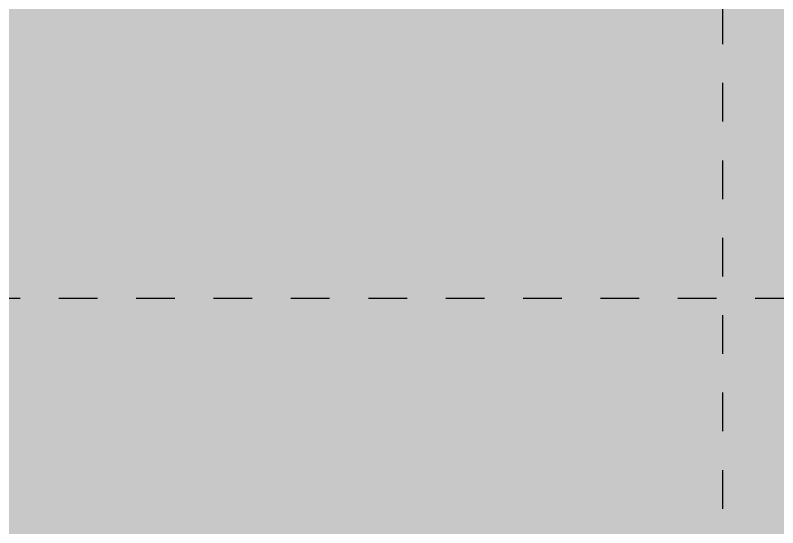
# Model space of a CAD drawing. Header units: metres. Extents: x -154 to 570, y -18 to 184.
# Drawn here: x -6.838 to -4.868, y 2.611 to 3.935 of the extents above; entities that cross this region are included whole.
import ezdxf
from ezdxf.xclip import XClip

# ---------------------------------------------------------------- set-up
doc = ezdxf.new("R2010")
doc.units = ezdxf.units.M
doc.header["$XCLIPFRAME"] = 0
doc.linetypes.add('PUC TORRE B$0$DASHEDX2', pattern=[1.5, 1, -0.5])
doc.linetypes.add('PUC TORRE B$0$ESTILO_TQS_0004', pattern=[1.12, 0.5, -0.2, 0.01, -0.2, 0.01, -0.2])
for name, color, linetype in [('ARQ-AUX', 7, 'Continuous'), ('PUC TORRE B$0$1', 232, 'PUC TORRE B$0$DASHEDX2'), ('PUC TORRE B$0$205', 7, 'PUC TORRE B$0$ESTILO_TQS_0004')]:
    doc.layers.add(name, color=color, linetype=linetype)
doc.layers.add('PUC$0$ARQ-FORRO', color=9, linetype='Continuous', lineweight=5)

# ---------------------------------------------------------------- blocks, each defined once
blk = doc.blocks.new('PUC$0$forro area comum')
at = {"layer": 'PUC$0$ARQ-FORRO'}
h = blk.add_hatch(color=256, dxfattribs=at)
h.dxf.hatch_style = 1
h.paths.add_polyline_path([(11.6882, 2.455), (11.6882, 2.0562), (14.5982, 2.0547), (14.5982, 2.455), (22.4606, 2.455), (22.4606, 2.0562), (25.295, 2.056), (25.295, 2.4552), (26.4562, 2.4546), (26.4563, 3.9549), (5.17, 3.9599), (5.0963, 3.9584), (3.8246, 3.96), (3.825, 9.24), (2.3202, 9.2404), (2.3201, 3.955), (-1.06, 3.955), (-1.06, 4.3049), (-0.355, 4.305), (-0.355, 4.5591), (-0.2032, 4.5606), (-0.2032, 8.4256), (-4.865, 8.4256), (-4.865, 4.9649), (-4.6551, 4.9649), (-4.655, 4.1049), (-3.945, 4.1049), (-3.945, 3.9549), (-11.1863, 3.9549), (-11.1863, 2.455), (-10.025, 2.455), (-10.025, 2.0558), (-7.1264, 2.0558), (-7.1264, 2.455)])
blk = doc.blocks.new('PUC')
at = {"layer": 'PUC$0$ARQ-FORRO'}
blk.add_blockref('PUC$0$forro area comum', (0, 0), dxfattribs=at)
blk = doc.blocks.new('PUC TORRE B$0$est-lo-07-6sb-r00')
at = {"layer": 'PUC TORRE B$0$1'}
blk.add_lwpolyline([(-500.999721, 395.98646), (-500.999721, 245.003526)], dxfattribs=at)
at = {"layer": 'PUC TORRE B$0$205'}
blk.add_line((-2259.087141, 320.423392), (3872.599049, 320.423392), dxfattribs=at)
blk = doc.blocks.new('PUC TORRE B')
at = {"linetype": 'Continuous', "xscale": 0.01, "yscale": 0.01, "zscale": 0.01}
blk.add_blockref('PUC TORRE B$0$est-lo-07-6sb-r00', (0, 0), dxfattribs=at)
blk.add_blockref('PUC', (0, 0))

msp = doc.modelspace()

# ---------------------------------------------------------------- block references
at = {"layer": 'ARQ-AUX'}
ref = msp.add_blockref('PUC TORRE B', (0, 0), dxfattribs=at)
XClip(ref).set_block_clipping_path([(-22.1257387469, -3.8879528525), (38.8233554118, 13.297728756)])

doc.saveas('drawing.dxf')
